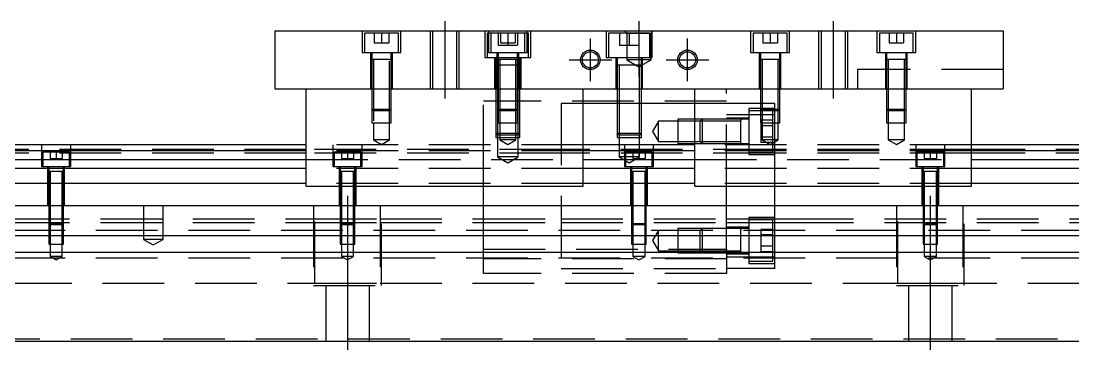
# Model space of a CAD drawing. Extents: x -14 to 849, y -275 to 102.
# Drawn here: x 192.8 to 409.4, y -235.3 to -167.3 of the extents above; entities that cross this region are included whole.
import ezdxf

# ---------------------------------------------------------------- set-up
doc = ezdxf.new("R2010")
doc.units = 0
doc.linetypes.add('CENTER', pattern=[50.8, 31.75, -6.35, 6.35, -6.35])
doc.linetypes.add('DASHED', pattern=[19.05, 12.7, -6.35])
doc.layers.get('0').update_dxf_attribs({"linetype": 'CONTINUOUS'})
doc.layers.add('CENTER', color=1, linetype='CENTER')

msp = doc.modelspace()

# ---------------------------------------------------------------- linework, layer by layer
at = {"color": 7, "linetype": 'CONTINUOUS'}
for p, q in [((245, -169.26), (395, -169.26)), ((245, -169.26), (245, -181.26)), ((395, -169.26), (395, -181.26)), ((291, -176.36), (290.499994, -176.36)), ((291.35, -176.36), (291, -176.36)), ((295, -176.36), (294.65, -176.36)), ((295.500006, -176.36), (295, -176.36)), ((245, -181.26), (395, -181.26)), ((251.5, -201.26), (251.5, -181.26)), ((308.5, -201.26), (308.5, -181.26)), ((331.5, -201.26), (331.5, -181.26)), ((388.5, -201.26), (388.5, -181.26)), ((251.5, -192.76), (0, -192.76)), ((331.5, -192.76), (308.5, -192.76)), ((341, -192.510006), (341, -192.11)), ((640, -192.76), (388.5, -192.76)), ((251.5, -194.012272), (0, -194.012272)), ((331.5, -194.012272), (308.5, -194.012272)), ((640, -194.012272), (388.5, -194.012272)), ((0, -195.78668), (251.5, -195.78668)), ((308.5, -195.78668), (331.5, -195.78668)), ((388.5, -195.78668), (640, -195.78668)), ((251.5, -197.683076), (0, -197.683076)), ((331.5, -197.683076), (308.5, -197.683076)), ((640, -197.683076), (388.5, -197.683076)), ((251.5, -200.737372), (0, -200.737372)), ((251.5, -201.26), (308.5, -201.26)), ((331.5, -200.737372), (308.5, -200.737372)), ((331.5, -201.26), (388.5, -201.26)), ((640, -200.737372), (388.5, -200.737372)), ((0, -205.26), (640, -205.26)), ((640, -211.56), (0, -211.56)), ((640, -214.96), (0, -214.96)), ((341, -214.96), (341, -214.61)), ((341, -215.010006), (341, -214.96)), ((0, -233.26), (640, -233.26))]:
    msp.add_line(p, q, dxfattribs=at)
at = {"color": 3, "linetype": 'DASHED'}
for p, q in [((263, -169.26), (263, -173.76)), ((270.5, -169.76), (263.5, -169.76)), ((263.5, -169.76), (263.5, -173.76)), ((265.5, -169.76), (265.5, -171.76)), ((267, -169.76), (267, -171.76)), ((268.5, -169.76), (268.5, -171.76)), ((270.5, -173.76), (270.5, -169.76)), ((271, -173.76), (271, -169.26)), ((277.000006, -169.26), (277.000006, -181.26)), ((277.5, -169.26), (277.5, -181.26)), ((282.5, -181.26), (282.5, -169.26)), ((282.999994, -181.26), (282.999994, -169.26)), ((288.25, -169.26), (288.25, -174.76)), ((289.5, -169.76), (288.75, -169.76)), ((288.75, -169.76), (288.75, -174.76)), ((289, -169.26), (289, -173.76)), ((296.5, -169.76), (289.5, -169.76)), ((289.5, -169.76), (289.5, -173.76)), ((291, -169.76), (291, -172.26)), ((291.5, -169.76), (291.5, -171.76)), ((293, -169.76), (293, -171.76)), ((294.5, -169.76), (294.5, -171.76)), ((295, -169.76), (295, -172.26)), ((297.25, -169.76), (296.5, -169.76)), ((296.5, -173.76), (296.5, -169.76)), ((297, -173.76), (297, -169.26)), ((297.25, -174.76), (297.25, -169.76)), ((297.75, -174.76), (297.75, -169.26)), ((313.25, -169.26), (313.25, -174.76)), ((322.25, -169.76), (313.75, -169.76)), ((313.75, -169.76), (313.75, -174.76)), ((316, -169.76), (316, -172.26)), ((317.5, -169.76), (317, -169.26)), ((317.5, -169.76), (317.5, -175.26)), ((317.5, -169.76), (322.5, -169.76)), ((318, -169.76), (318, -172.26)), ((320, -169.76), (320, -172.26)), ((322.25, -174.76), (322.25, -169.76)), ((322.5, -169.76), (323, -169.26)), ((322.5, -175.26), (322.5, -169.76)), ((322.75, -174.76), (322.75, -169.26)), ((343, -169.26), (343, -173.76)), ((350.5, -169.76), (343.5, -169.76)), ((343.5, -169.76), (343.5, -173.76)), ((345.5, -169.76), (345.5, -171.76)), ((347, -169.76), (347, -171.76)), ((348.5, -169.76), (348.5, -171.76)), ((350.5, -173.76), (350.5, -169.76)), ((351, -173.76), (351, -169.26)), ((357.000006, -169.26), (357.000006, -181.26)), ((357.5, -169.26), (357.5, -181.26)), ((362.5, -181.26), (362.5, -169.26)), ((362.999994, -181.26), (362.999994, -169.26)), ((369, -169.26), (369, -173.76)), ((376.5, -169.76), (369.5, -169.76)), ((369.5, -169.76), (369.5, -173.76)), ((371.5, -169.76), (371.5, -171.76)), ((373, -169.76), (373, -171.76)), ((374.5, -169.76), (374.5, -171.76)), ((376.5, -173.76), (376.5, -169.76)), ((377, -173.76), (377, -169.26)), ((265.5, -171.76), (267, -171.76)), ((267, -171.76), (268.5, -171.76)), ((291, -172.26), (293, -172.26)), ((291.5, -171.76), (293, -171.76)), ((293, -171.76), (294.5, -171.76)), ((293, -171.76), (293, -172.26)), ((293, -172.26), (295, -172.26)), ((316, -172.26), (318, -172.26)), ((318, -172.26), (320, -172.26)), ((345.5, -171.76), (347, -171.76)), ((347, -171.76), (348.5, -171.76)), ((371.5, -171.76), (373, -171.76)), ((373, -171.76), (374.5, -171.76)), ((263, -173.76), (271, -173.76)), ((264.75, -173.76), (264.75, -181.26)), ((265, -173.76), (265, -175.16)), ((265, -175.155), (265, -175.16)), ((265, -175.16), (265.216462, -175.16)), ((265.216708, -175.16), (265, -175.16)), ((265, -175.16), (265, -181.26)), ((265, -175.16), (265, -175.165)), ((268.783332, -175.16), (265.216708, -175.16)), ((265.35, -175.16), (265.35, -188.26)), ((268.65, -188.26), (268.65, -175.16)), ((269, -175.16), (268.783332, -175.16)), ((268.783538, -175.16), (269, -175.16)), ((269, -175.16), (269, -173.76)), ((269, -175.16), (269, -175.155)), ((269, -181.26), (269, -175.16)), ((269, -175.165), (269, -175.16)), ((269.25, -181.26), (269.25, -173.76)), ((288.25, -174.76), (297.75, -174.76)), ((289, -173.76), (297, -173.76)), ((290.25, -174.76), (290.25, -181.26)), ((290.5, -174.76), (290.5, -176.36)), ((290.75, -173.76), (290.75, -181.26)), ((291, -173.76), (291, -175.16)), ((291, -175.155), (291, -175.16)), ((291, -175.16), (291.216462, -175.16)), ((291.216708, -175.16), (291, -175.16)), ((291, -175.16), (291, -175.165)), ((291, -175.16), (291, -181.26)), ((294.783332, -175.16), (291.216708, -175.16)), ((291.35, -175.16), (291.35, -181.26)), ((294.65, -181.26), (294.65, -175.16)), ((295, -175.16), (294.783332, -175.16)), ((294.783538, -175.16), (295, -175.16)), ((295, -175.16), (295, -173.76)), ((295, -175.16), (295, -175.155)), ((295, -175.165), (295, -175.16)), ((295, -181.26), (295, -175.16)), ((295.25, -181.26), (295.25, -173.76)), ((295.5, -176.36), (295.5, -174.76)), ((295.75, -181.26), (295.75, -174.76)), ((313.25, -174.76), (322.75, -174.76)), ((315.25, -174.76), (315.25, -181.26)), ((315.5, -174.76), (315.5, -176.36)), ((322.5, -175.26), (317.5, -175.26)), ((317.5, -175.26), (320, -176.703376)), ((320, -176.703376), (322.5, -175.26)), ((320.5, -176.36), (320.5, -174.76)), ((320.75, -181.26), (320.75, -174.76)), ((343, -173.76), (351, -173.76)), ((344.75, -173.76), (344.75, -181.26)), ((345, -173.76), (345, -175.16)), ((345, -175.155), (345, -175.16)), ((345, -175.16), (345.216462, -175.16)), ((345.216708, -175.16), (345, -175.16)), ((345, -175.16), (345, -181.26)), ((345, -175.16), (345, -175.165)), ((348.783332, -175.16), (345.216708, -175.16)), ((345.35, -175.16), (345.35, -181.26)), ((348.65, -181.26), (348.65, -175.16)), ((349, -175.16), (348.783332, -175.16)), ((348.783538, -175.16), (349, -175.16)), ((349, -175.16), (349, -173.76)), ((349, -175.16), (349, -175.155)), ((349, -181.26), (349, -175.16)), ((349, -175.165), (349, -175.16)), ((349.25, -181.26), (349.25, -173.76)), ((369, -173.76), (377, -173.76)), ((370.75, -173.76), (370.75, -181.26)), ((371, -173.76), (371, -175.16)), ((371, -175.155), (371, -175.16)), ((371, -175.16), (371.216462, -175.16)), ((371.216708, -175.16), (371, -175.16)), ((371, -175.16), (371, -181.26)), ((371, -175.16), (371, -175.165)), ((374.783332, -175.16), (371.216708, -175.16)), ((371.35, -175.16), (371.35, -181.26)), ((374.65, -181.26), (374.65, -175.16)), ((375, -175.16), (374.783332, -175.16)), ((374.783538, -175.16), (375, -175.16)), ((375, -175.16), (375, -173.76)), ((375, -175.16), (375, -175.155)), ((375, -181.26), (375, -175.16)), ((375, -175.165), (375, -175.16)), ((375.25, -181.26), (375.25, -173.76)), ((290.5, -176.355), (290.5, -176.36)), ((290.757468, -176.36), (290.5, -176.36)), ((290.5, -176.36), (290.5, -181.26)), ((290.5, -176.36), (290.5, -176.365)), ((290.999654, -176.36), (290.757468, -176.36)), ((290.9, -176.36), (290.9, -181.26)), ((291.349616, -176.36), (290.999654, -176.36)), ((294.650424, -176.36), (291.349616, -176.36)), ((295.000386, -176.36), (294.650424, -176.36)), ((295.242552, -176.36), (295.000386, -176.36)), ((295.1, -181.26), (295.1, -176.36)), ((295.5, -176.36), (295.242552, -176.36)), ((295.5, -176.36), (295.5, -176.355)), ((295.5, -181.26), (295.5, -176.36)), ((295.5, -176.365), (295.5, -176.36)), ((315.5, -176.355), (315.5, -176.36)), ((315.757468, -176.36), (315.5, -176.36)), ((315.5, -176.36), (315.5, -181.26)), ((315.5, -176.36), (315.5, -176.365)), ((320.242552, -176.36), (315.757468, -176.36)), ((315.9, -176.36), (315.9, -181.26)), ((320.1, -181.26), (320.1, -176.36)), ((320.5, -176.36), (320.242552, -176.36)), ((320.5, -176.36), (320.5, -176.355)), ((320.5, -181.26), (320.5, -176.36)), ((320.5, -176.365), (320.5, -176.36)), ((375, -177.26), (365, -177.26)), ((365, -177.26), (365, -181.26)), ((395, -177.26), (375, -177.26)), ((265, -181.26), (265, -185.41)), ((265.000006, -181.26), (265.000006, -185.410006)), ((268.999994, -185.410006), (268.999994, -181.26)), ((269, -185.41), (269, -181.26)), ((288, -197.26), (288, -181.26)), ((290.5, -181.26), (290.5, -190.36)), ((290.500006, -181.26), (290.500002, -190.36)), ((290.9, -181.26), (290.9, -190.76)), ((291, -181.26), (291, -185.41)), ((291.000006, -181.26), (291.000002, -185.41)), ((291.35, -181.26), (291.35, -185.76)), ((294.65, -185.76), (294.65, -181.26)), ((294.999998, -185.41), (294.999994, -181.26)), ((295, -185.41), (295, -181.26)), ((295.1, -190.76), (295.1, -181.26)), ((295.499998, -190.36), (295.499994, -181.26)), ((295.5, -190.36), (295.5, -181.26)), ((315.5, -181.26), (315.5, -190.36)), ((315.500006, -181.26), (315.500002, -190.36)), ((315.9, -181.26), (315.9, -190.76)), ((320.1, -190.76), (320.1, -181.26)), ((320.499998, -190.36), (320.499994, -181.26)), ((320.5, -190.36), (320.5, -181.26)), ((338, -201.26), (338, -181.26)), ((345, -181.26), (345, -185.41)), ((345.000006, -181.26), (345.000002, -185.41)), ((345.35, -181.26), (345.35, -185.76)), ((348.65, -185.76), (348.65, -181.26)), ((348.999998, -185.41), (348.999994, -181.26)), ((349, -185.41), (349, -181.26)), ((371, -181.26), (371, -185.41)), ((371.000006, -181.26), (371.000002, -185.41)), ((371.35, -181.26), (371.35, -185.76)), ((374.65, -185.76), (374.65, -181.26)), ((374.999998, -185.41), (374.999994, -181.26)), ((375, -185.41), (375, -181.26)), ((338, -183.76), (288, -183.76)), ((265, -185.41), (269, -185.41)), ((265, -185.41), (265.35, -185.76)), ((265.000006, -185.410006), (265.000006, -188.26)), ((268.65, -185.76), (265.35, -185.76)), ((268.65, -185.76), (269, -185.41)), ((268.999994, -188.26), (268.999994, -185.410006)), ((291, -185.41), (295, -185.41)), ((291, -185.41), (291.35, -185.76)), ((291.000002, -185.41), (291.000006, -188.26)), ((294.65, -185.76), (291.35, -185.76)), ((291.35, -185.76), (291.35, -188.26)), ((294.65, -185.76), (295, -185.41)), ((294.65, -188.26), (294.65, -185.76)), ((294.999994, -188.26), (294.999998, -185.41)), ((304, -184.26), (304, -218.26)), ((308.5, -184.26), (304, -184.26)), ((315.5, -184.26), (308.5, -184.26)), ((315.9, -184.26), (315.5, -184.26)), ((320.1, -184.26), (315.9, -184.26)), ((320.5, -184.26), (320.1, -184.26)), ((331.5, -184.26), (320.5, -184.26)), ((338, -184.26), (331.5, -184.26)), ((345, -184.26), (338, -184.26)), ((342.6, -185.26), (342.6, -194.76)), ((348, -185.26), (342.6, -185.26)), ((345.000006, -185.76), (342.6, -185.76)), ((345.35, -184.26), (345, -184.26)), ((345, -185.41), (349, -185.41)), ((345, -185.41), (345.35, -185.76)), ((345.000002, -185.41), (345.000006, -188.26)), ((345.35, -185.76), (345.000006, -185.76)), ((348, -184.26), (345.35, -184.26)), ((348.65, -185.76), (345.35, -185.76)), ((345.35, -185.76), (345.35, -188.26)), ((347.6, -194.26), (347.6, -185.76)), ((348, -185.76), (348, -184.26)), ((348, -186.563062), (348, -185.76)), ((348.65, -185.76), (349, -185.41)), ((348.65, -188.26), (348.65, -185.76)), ((348.999994, -188.26), (348.999998, -185.41)), ((371, -185.41), (375, -185.41)), ((371, -185.41), (371.35, -185.76)), ((371.000002, -185.41), (371.000006, -188.26)), ((374.65, -185.76), (371.35, -185.76)), ((371.35, -185.76), (371.35, -188.26)), ((374.65, -185.76), (375, -185.41)), ((374.65, -188.26), (374.65, -185.76)), ((374.999994, -188.26), (374.999998, -185.41)), ((265.000006, -188.26), (268.999994, -188.26)), ((265.35, -188.26), (265.35, -191.76)), ((268.65, -191.76), (268.65, -188.26)), ((291.000006, -188.26), (294.999994, -188.26)), ((291.35, -188.26), (291.35, -191.76)), ((294.65, -191.76), (294.65, -188.26)), ((324, -187.91), (322.787564, -190.01)), ((324, -192.11), (324, -187.91)), ((328, -187.91), (324, -187.91)), ((328, -187.510006), (328, -192.509994)), ((331.5, -187.510006), (328, -187.510006)), ((332.6, -187.91), (328, -187.91)), ((332.999994, -187.510006), (331.5, -187.510006)), ((333, -187.51), (332.6, -187.91)), ((332.6, -192.11), (332.6, -187.91)), ((338, -187.91), (332.6, -187.91)), ((338, -187.510006), (332.999994, -187.510006)), ((333, -187.51), (333, -192.51)), ((338, -187.51), (333, -187.51)), ((345.000006, -186.563062), (338, -186.563062)), ((342.6, -187.26), (338, -187.26)), ((341.005, -187.51), (338, -187.51)), ((341, -187.91), (338, -187.91)), ((342.6, -187.51), (340.995, -187.51)), ((341, -187.51), (341, -187.767448)), ((341, -187.767468), (341, -187.51)), ((341, -187.51), (341, -187.767448)), ((341, -187.767468), (341, -187.51)), ((341, -189.859954), (341, -187.767468)), ((348, -186.563062), (345.000006, -186.563062)), ((345.000006, -188.26), (348.999994, -188.26)), ((345.1, -187.700598), (345.1, -188.8553)), ((347.6, -187.700598), (345.1, -187.700598)), ((345.35, -188.26), (345.35, -191.76)), ((348, -197.26), (348, -186.563062)), ((348.65, -191.76), (348.65, -188.26)), ((371.000006, -188.26), (374.999994, -188.26)), ((371.35, -188.26), (371.35, -191.76)), ((374.65, -191.76), (374.65, -188.26)), ((290.5, -190.36), (295.5, -190.36)), ((290.5, -190.36), (290.9, -190.76)), ((290.500002, -190.36), (290.500006, -191.26)), ((295.1, -190.76), (295.5, -190.36)), ((295.499994, -191.26), (295.499998, -190.36)), ((315.5, -190.36), (320.5, -190.36)), ((315.5, -190.36), (315.9, -190.76)), ((315.500002, -190.36), (315.500006, -191.26)), ((320.1, -190.76), (320.5, -190.36)), ((320.499994, -191.26), (320.499998, -190.36)), ((322.787564, -190.01), (324, -192.11)), ((341, -192.252552), (341, -189.859954)), ((345.1, -188.8553), (345.1, -191.1647)), ((347.6, -188.8553), (345.1, -188.8553)), ((197, -192.76), (197, -197.26)), ((203, -197.26), (203, -192.76)), ((308.5, -192.76), (251.5, -192.76)), ((257, -192.76), (257, -197.26)), ((263, -197.26), (263, -192.76)), ((268.65, -191.76), (265.35, -191.76)), ((265.35, -191.76), (267, -192.712628)), ((267, -192.712628), (268.65, -191.76)), ((290.500006, -191.26), (295.499994, -191.26)), ((295.1, -190.76), (290.9, -190.76)), ((290.9, -190.76), (290.9, -191.26)), ((290.9, -191.26), (290.9, -195.26)), ((294.65, -191.76), (291.35, -191.76)), ((291.35, -191.76), (293, -192.712628)), ((293, -192.712628), (294.65, -191.76)), ((295.1, -191.26), (295.1, -190.76)), ((295.1, -195.26), (295.1, -191.26)), ((315.500006, -191.26), (320.499994, -191.26)), ((320.1, -190.76), (315.9, -190.76)), ((315.9, -190.76), (315.9, -191.26)), ((315.9, -191.26), (315.9, -195.26)), ((317, -192.76), (317, -197.26)), ((320.1, -191.26), (320.1, -190.76)), ((320.1, -195.26), (320.1, -191.26)), ((323, -197.26), (323, -192.76)), ((324, -192.11), (328, -192.11)), ((328, -192.11), (332.6, -192.11)), ((328, -192.509994), (333, -192.509994)), ((388.5, -192.76), (331.5, -192.76)), ((332.6, -192.11), (333, -192.51)), ((332.6, -192.11), (338, -192.11)), ((333, -192.509994), (338, -192.509994)), ((333, -192.51), (338, -192.509998)), ((338, -192.11), (341, -192.11)), ((338, -192.509998), (341.005, -192.51)), ((340.995, -192.51), (342.6, -192.51)), ((341, -192.51), (341, -192.252552)), ((347.6, -191.1647), (345.1, -191.1647)), ((345.1, -191.1647), (345.1, -192.319402)), ((347.6, -192.319402), (345.1, -192.319402)), ((348.65, -191.76), (345.35, -191.76)), ((345.35, -191.76), (347, -192.712628)), ((347, -192.712628), (348.65, -191.76)), ((374.65, -191.76), (371.35, -191.76)), ((371.35, -191.76), (373, -192.712628)), ((373, -192.712628), (374.65, -191.76)), ((377, -192.76), (377, -197.26)), ((383, -197.26), (383, -192.76)), ((251.5, -193.76), (40.5, -193.76)), ((251.5, -194.51), (40.5, -194.51)), ((202.75, -194.26), (197.25, -194.26)), ((197.25, -194.26), (197.25, -197.26)), ((198.75, -194.26), (198.75, -195.56)), ((200, -194.26), (200, -195.56)), ((201.25, -194.26), (201.25, -195.56)), ((202.75, -197.26), (202.75, -194.26)), ((304, -193.76), (251.5, -193.76)), ((308.5, -194.012272), (251.5, -194.012272)), ((304, -194.51), (251.5, -194.51)), ((262.75, -194.26), (257.25, -194.26)), ((257.25, -194.26), (257.25, -197.26)), ((258.75, -194.26), (258.75, -195.56)), ((260, -194.26), (260, -195.56)), ((261.25, -194.26), (261.25, -195.56)), ((262.75, -197.26), (262.75, -194.26)), ((348, -193.76), (304, -193.76)), ((348, -194.51), (304, -194.51)), ((322.75, -194.26), (317.25, -194.26)), ((317.25, -194.26), (317.25, -197.26)), ((318.75, -194.26), (318.75, -195.56)), ((320, -194.26), (320, -195.56)), ((321.25, -194.26), (321.25, -195.56)), ((322.75, -197.26), (322.75, -194.26)), ((388.5, -194.012272), (331.5, -194.012272)), ((342.6, -194.26), (347.6, -194.26)), ((342.6, -194.76), (348, -194.76)), ((388.5, -193.76), (348, -193.76)), ((388.5, -194.51), (348, -194.51)), ((382.75, -194.26), (377.25, -194.26)), ((377.25, -194.26), (377.25, -197.26)), ((378.75, -194.26), (378.75, -195.56)), ((380, -194.26), (380, -195.56)), ((381.25, -194.26), (381.25, -195.56)), ((382.75, -197.26), (382.75, -194.26)), ((590, -193.76), (388.5, -193.76)), ((590, -194.51), (388.5, -194.51)), ((198.75, -195.56), (200, -195.56)), ((200, -195.56), (201.25, -195.56)), ((251.5, -195.78668), (308.5, -195.78668)), ((258.75, -195.56), (260, -195.56)), ((260, -195.56), (261.25, -195.56)), ((295.1, -195.26), (290.9, -195.26)), ((290.9, -195.26), (293, -196.472436)), ((293, -196.472436), (295.1, -195.26)), ((320.1, -195.26), (315.9, -195.26)), ((315.9, -195.26), (318, -196.472436)), ((318, -196.472436), (320.1, -195.26)), ((318.75, -195.56), (320, -195.56)), ((320, -195.56), (321.25, -195.56)), ((331.5, -195.78668), (388.5, -195.78668)), ((378.75, -195.56), (380, -195.56)), ((380, -195.56), (381.25, -195.56)), ((197, -197.26), (203, -197.26)), ((198.25, -197.26), (198.25, -205.26)), ((199.998804, -198.26), (198.499994, -198.26)), ((201.500006, -198.26), (198.499994, -198.26)), ((198.5, -197.26), (198.5, -198.26)), ((198.5, -198.255), (198.5, -198.26)), ((198.624678, -198.26), (198.5, -198.26)), ((198.5, -198.26), (198.5, -198.265)), ((198.5, -198.26), (198.5, -205.26)), ((199.998804, -198.26), (198.624678, -198.26)), ((198.75, -198.26), (198.75, -205.26)), ((201.500006, -198.26), (199.998804, -198.26)), ((201.37533, -198.26), (199.998804, -198.26)), ((201.25, -205.26), (201.25, -198.26)), ((201.5, -198.26), (201.37533, -198.26)), ((201.5, -198.26), (201.5, -197.26)), ((201.5, -198.26), (201.5, -198.255)), ((201.5, -198.265), (201.5, -198.26)), ((201.5, -205.26), (201.5, -198.26)), ((201.75, -205.26), (201.75, -197.26)), ((308.5, -197.683076), (251.5, -197.683076)), ((257, -197.26), (263, -197.26)), ((258.25, -197.26), (258.25, -205.26)), ((259.998804, -198.26), (258.499994, -198.26)), ((261.500006, -198.26), (258.499994, -198.26)), ((258.5, -197.26), (258.5, -198.26)), ((258.5, -198.255), (258.5, -198.26)), ((258.624678, -198.26), (258.5, -198.26)), ((258.5, -198.26), (258.5, -198.265)), ((258.5, -198.26), (258.5, -205.26)), ((259.998804, -198.26), (258.624678, -198.26)), ((258.75, -198.26), (258.75, -205.26)), ((261.500006, -198.26), (259.998804, -198.26)), ((261.37533, -198.26), (259.998804, -198.26)), ((261.25, -205.26), (261.25, -198.26)), ((261.5, -198.26), (261.37533, -198.26)), ((261.5, -198.26), (261.5, -197.26)), ((261.5, -198.26), (261.5, -198.255)), ((261.5, -198.265), (261.5, -198.26)), ((261.5, -205.26), (261.5, -198.26)), ((261.75, -205.26), (261.75, -197.26)), ((288, -201.26), (288, -197.26)), ((317, -197.26), (323, -197.26)), ((318.25, -197.26), (318.25, -205.26)), ((319.998804, -198.26), (318.499994, -198.26)), ((321.500006, -198.26), (318.499994, -198.26)), ((318.5, -197.26), (318.5, -198.26)), ((318.5, -198.255), (318.5, -198.26)), ((318.624678, -198.26), (318.5, -198.26)), ((318.5, -198.26), (318.5, -198.265)), ((318.5, -198.26), (318.5, -205.26)), ((319.998804, -198.26), (318.624678, -198.26)), ((318.75, -198.26), (318.75, -205.26)), ((321.500006, -198.26), (319.998804, -198.26)), ((321.37533, -198.26), (319.998804, -198.26)), ((321.25, -205.26), (321.25, -198.26)), ((321.5, -198.26), (321.37533, -198.26)), ((321.5, -198.26), (321.5, -197.26)), ((321.5, -198.26), (321.5, -198.255)), ((321.5, -198.265), (321.5, -198.26)), ((321.5, -205.26), (321.5, -198.26)), ((321.75, -205.26), (321.75, -197.26)), ((388.5, -197.683076), (331.5, -197.683076)), ((348, -201.26), (348, -197.26)), ((377, -197.26), (383, -197.26)), ((378.25, -197.26), (378.25, -205.26)), ((379.998804, -198.26), (378.499994, -198.26)), ((381.500006, -198.26), (378.499994, -198.26)), ((378.5, -197.26), (378.5, -198.26)), ((378.5, -198.255), (378.5, -198.26)), ((378.624678, -198.26), (378.5, -198.26)), ((378.5, -198.26), (378.5, -198.265)), ((378.5, -198.26), (378.5, -205.26)), ((379.998804, -198.26), (378.624678, -198.26)), ((378.75, -198.26), (378.75, -205.26)), ((381.500006, -198.26), (379.998804, -198.26)), ((381.37533, -198.26), (379.998804, -198.26)), ((381.25, -205.26), (381.25, -198.26)), ((381.5, -198.26), (381.37533, -198.26)), ((381.5, -198.26), (381.5, -197.26)), ((381.5, -198.26), (381.5, -198.255)), ((381.5, -198.265), (381.5, -198.26)), ((381.5, -205.26), (381.5, -198.26)), ((381.75, -205.26), (381.75, -197.26)), ((308.5, -200.737372), (251.5, -200.737372)), ((288, -205.26), (288, -201.26)), ((388.5, -200.737372), (331.5, -200.737372)), ((338, -205.26), (338, -201.26)), ((348, -205.26), (348, -201.26)), ((198.5, -205.26), (198.5, -209.01)), ((198.500006, -205.26), (198.500002, -209.01)), ((198.75, -205.26), (198.75, -209.26)), ((201.25, -209.26), (201.25, -205.26)), ((201.499998, -209.01), (201.499994, -205.26)), ((201.5, -209.01), (201.5, -205.26)), ((218, -205.26), (218, -212.26)), ((222, -212.26), (222, -205.26)), ((253, -205.26), (253, -221.76)), ((253.291796, -221.26), (253.291796, -205.26)), ((258.5, -205.26), (258.5, -209.01)), ((258.500006, -205.26), (258.500002, -209.01)), ((258.75, -205.26), (258.75, -209.26)), ((261.25, -209.26), (261.25, -205.26)), ((261.499998, -209.01), (261.499994, -205.26)), ((261.5, -209.01), (261.5, -205.26)), ((266.708204, -205.26), (266.708204, -221.26)), ((267, -221.76), (267, -205.26)), ((288, -211.56), (288, -205.26)), ((318.5, -205.26), (318.5, -209.01)), ((318.500006, -205.26), (318.500002, -209.01)), ((318.75, -205.26), (318.75, -209.26)), ((321.25, -209.26), (321.25, -205.26)), ((321.499998, -209.01), (321.499994, -205.26)), ((321.5, -209.01), (321.5, -205.26)), ((338, -211.56), (338, -205.26)), ((348, -211.56), (348, -205.26)), ((373, -205.26), (373, -221.76)), ((373.291796, -221.26), (373.291796, -205.26)), ((378.5, -205.26), (378.5, -209.01)), ((378.500006, -205.26), (378.500002, -209.01)), ((378.75, -205.26), (378.75, -209.26)), ((381.25, -209.26), (381.25, -205.26)), ((381.499998, -209.01), (381.499994, -205.26)), ((381.5, -209.01), (381.5, -205.26)), ((386.708204, -205.26), (386.708204, -221.26)), ((387, -221.76), (387, -205.26)), ((342.6, -207.76), (342.6, -217.26)), ((348, -207.76), (342.6, -207.76)), ((56.708204, -208.01), (253.291796, -208.01)), ((56.708204, -208.76), (253.291796, -208.76)), ((198.5, -209.01), (201.5, -209.01)), ((198.5, -209.01), (198.75, -209.26)), ((198.500002, -209.01), (198.500006, -211.56)), ((201.25, -209.26), (198.75, -209.26)), ((198.75, -209.26), (198.75, -213.26)), ((201.25, -209.26), (201.5, -209.01)), ((201.25, -213.26), (201.25, -209.26)), ((201.499994, -211.56), (201.499998, -209.01)), ((253.291796, -208.01), (266.708204, -208.01)), ((253.291796, -208.76), (266.708204, -208.76)), ((258.5, -209.01), (261.5, -209.01)), ((258.5, -209.01), (258.75, -209.26)), ((258.500002, -209.01), (258.500006, -211.56)), ((261.25, -209.26), (258.75, -209.26)), ((258.75, -209.26), (258.75, -213.26)), ((261.25, -209.26), (261.5, -209.01)), ((261.25, -213.26), (261.25, -209.26)), ((261.499994, -211.56), (261.499998, -209.01)), ((266.708204, -208.01), (288, -208.01)), ((266.708204, -208.76), (288, -208.76)), ((288, -208.01), (304, -208.01)), ((288, -208.76), (304, -208.76)), ((304, -208.01), (338, -208.01)), ((304, -208.759994), (338, -208.759994)), ((304, -208.76), (338, -208.76)), ((318.5, -209.01), (321.5, -209.01)), ((318.5, -209.01), (318.75, -209.26)), ((318.500002, -209.01), (318.500006, -211.56)), ((321.25, -209.26), (318.75, -209.26)), ((318.75, -209.26), (318.75, -213.26)), ((321.25, -209.26), (321.5, -209.01)), ((321.25, -213.26), (321.25, -209.26)), ((321.499994, -211.56), (321.499998, -209.01)), ((328, -210.010006), (328, -215.009994)), ((333, -210.010006), (328, -210.010006)), ((333, -210.01), (332.6, -210.41)), ((333, -210.01), (333, -215.01)), ((338, -210.01), (333, -210.01)), ((338, -210.010006), (333, -210.010006)), ((338, -208.01), (348, -208.01)), ((338, -208.759994), (342.6, -208.759994)), ((338, -208.76), (342.6, -208.76)), ((342.6, -209.76), (338, -209.76)), ((341.005, -210.01), (338, -210.01)), ((342.6, -210.01), (340.995, -210.01)), ((341, -210.01), (341, -210.267448)), ((341, -210.267468), (341, -210.01)), ((341, -210.01), (341, -210.267448)), ((341, -210.267468), (341, -210.01)), ((347.6, -208.26), (342.6, -208.26)), ((342.6, -208.759994), (347.6, -208.759994)), ((342.6, -208.76), (347.6, -208.76)), ((347.6, -211.56), (347.6, -208.26)), ((347.6, -208.759994), (348, -208.759994)), ((347.6, -208.76), (348, -208.76)), ((348, -208.01), (348.5, -208.01)), ((348, -208.76), (348.5, -208.76)), ((348.5, -208.01), (348.75, -208.01)), ((348.5, -208.76), (348.75, -208.76)), ((348.75, -208.01), (351.25, -208.01)), ((348.75, -208.76), (351.25, -208.76)), ((351.25, -208.01), (351.5, -208.01)), ((351.25, -208.76), (351.5, -208.76)), ((351.5, -208.01), (583.291796, -208.01)), ((351.5, -208.76), (583.291796, -208.76)), ((378.5, -209.01), (381.5, -209.01)), ((378.5, -209.01), (378.75, -209.26)), ((378.500002, -209.01), (378.500006, -211.56)), ((381.25, -209.26), (378.75, -209.26)), ((378.75, -209.26), (378.75, -213.26)), ((381.25, -209.26), (381.5, -209.01)), ((381.25, -213.26), (381.25, -209.26)), ((381.499994, -211.56), (381.499998, -209.01)), ((640, -210.41), (0, -210.41)), ((198.500006, -211.56), (198.500006, -213.26)), ((201.499994, -213.26), (201.499994, -211.56)), ((222, -212.26), (218, -212.26)), ((218, -212.26), (220, -213.4147)), ((220, -213.4147), (222, -212.26)), ((258.500006, -211.56), (258.500006, -213.26)), ((261.499994, -213.26), (261.499994, -211.56)), ((288, -214.26), (288, -211.56)), ((318.500006, -211.56), (318.500006, -213.26)), ((321.499994, -213.26), (321.499994, -211.56)), ((324, -210.41), (322.787564, -212.51)), ((324, -214.61), (324, -210.41)), ((332.6, -214.61), (332.6, -210.41)), ((338, -214.26), (338, -211.56)), ((341, -211.55994), (341, -210.267468)), ((341, -212.359954), (341, -211.55994)), ((345.1, -210.200598), (345.1, -211.3553)), ((347.6, -210.200598), (345.1, -210.200598)), ((347.6, -211.3553), (345.1, -211.3553)), ((345.1, -211.3553), (345.1, -213.6647)), ((347.6, -214.96), (347.6, -211.56)), ((348, -214.96), (348, -211.56)), ((378.500006, -211.56), (378.500006, -213.26)), ((381.499994, -213.26), (381.499994, -211.56)), ((198.500006, -213.26), (201.499994, -213.26)), ((198.75, -213.26), (198.75, -215.76)), ((201.25, -215.76), (201.25, -213.26)), ((258.500006, -213.26), (261.499994, -213.26)), ((258.75, -213.26), (258.75, -215.76)), ((261.25, -215.76), (261.25, -213.26)), ((288, -214.26), (338, -214.26)), ((288, -214.96), (288, -214.26)), ((318.500006, -213.26), (321.499994, -213.26)), ((318.75, -213.26), (318.75, -215.76)), ((321.25, -215.76), (321.25, -213.26)), ((322.787564, -212.51), (324, -214.61)), ((338, -214.26), (338, -214.96)), ((341, -214.752552), (341, -212.359954)), ((345.1, -213.6647), (345.1, -214.819402)), ((347.6, -213.6647), (345.1, -213.6647)), ((378.500006, -213.26), (381.499994, -213.26)), ((378.75, -213.26), (378.75, -215.76)), ((381.25, -215.76), (381.25, -213.26)), ((640, -216.11), (0, -216.11)), ((201.25, -215.76), (198.75, -215.76)), ((198.75, -215.76), (200, -216.481688)), ((200, -216.481688), (201.25, -215.76)), ((261.25, -215.76), (258.75, -215.76)), ((258.75, -215.76), (260, -216.481688)), ((260, -216.481688), (261.25, -215.76)), ((288, -219.26), (288, -214.96)), ((338, -216.268332), (288, -216.268332)), ((321.25, -215.76), (318.75, -215.76)), ((318.75, -215.76), (320, -216.481688)), ((320, -216.481688), (321.25, -215.76)), ((324, -214.61), (328, -214.61)), ((328, -214.61), (332.6, -214.61)), ((328, -215.009994), (333, -215.009994)), ((332.6, -214.61), (338, -214.61)), ((332.6, -214.61), (333, -215.01)), ((333, -215.009994), (338, -215.009994)), ((333, -215.01), (338, -215.009998)), ((338, -214.61), (341, -214.61)), ((338, -214.96), (338, -219.26)), ((338, -215.009998), (341.005, -215.01)), ((338, -215.26), (342.6, -215.26)), ((348, -215.956938), (338, -215.956938)), ((340.995, -215.01), (342.6, -215.01)), ((341, -214.96059), (341, -214.752552)), ((341, -215.01), (341, -214.96059)), ((347.6, -214.819402), (345.1, -214.819402)), ((347.6, -216.76), (347.6, -214.96)), ((348, -215.956938), (348, -214.96)), ((348, -218.26), (348, -215.956938)), ((381.25, -215.76), (378.75, -215.76)), ((378.75, -215.76), (380, -216.481688)), ((380, -216.481688), (381.25, -215.76)), ((304, -218.26), (338, -218.26)), ((348, -218.26), (338, -218.26)), ((342.6, -216.76), (347.6, -216.76)), ((342.6, -217.26), (348, -217.26)), ((338, -219.26), (288, -219.26)), ((0, -221.26), (583.291796, -221.26)), ((253, -221.76), (267, -221.76)), ((253.291796, -221.26), (266.708204, -221.26)), ((255.5, -221.76), (255.5, -233.26)), ((264.5, -233.26), (264.5, -221.76)), ((373, -221.76), (387, -221.76)), ((373.291796, -221.26), (386.708204, -221.26)), ((375.5, -221.76), (375.5, -233.26)), ((384.5, -233.26), (384.5, -221.76)), ((12.499994, -232.76), (640, -232.76))]:
    msp.add_line(p, q, dxfattribs=at)
at = {"color": 3, "linetype": 'CONTINUOUS'}
for centre in [(310, -175.26), (330, -175.26)]:
    msp.add_circle(centre, 2, dxfattribs=at)
at = {"color": 7, "linetype": 'CONTINUOUS'}
for centre in [(310, -175.26), (330, -175.26)]:
    msp.add_circle(centre, 1.65, dxfattribs=at)
at = {"layer": 'CENTER', "color": 1, "linetype": 'CENTER'}
for p, q in [((280, -167.26), (280, -183.26)), ((320, -167.26), (320, -178.703376)), ((360, -167.26), (360, -183.26)), ((310, -179.66), (310, -170.86)), ((330, -179.66), (330, -170.86)), ((305.6, -175.26), (314.4, -175.26)), ((325.6, -175.26), (334.4, -175.26)), ((260, -203.26), (260, -235.26)), ((380, -203.26), (380, -235.26))]:
    msp.add_line(p, q, dxfattribs=at)

doc.saveas('drawing.dxf')
